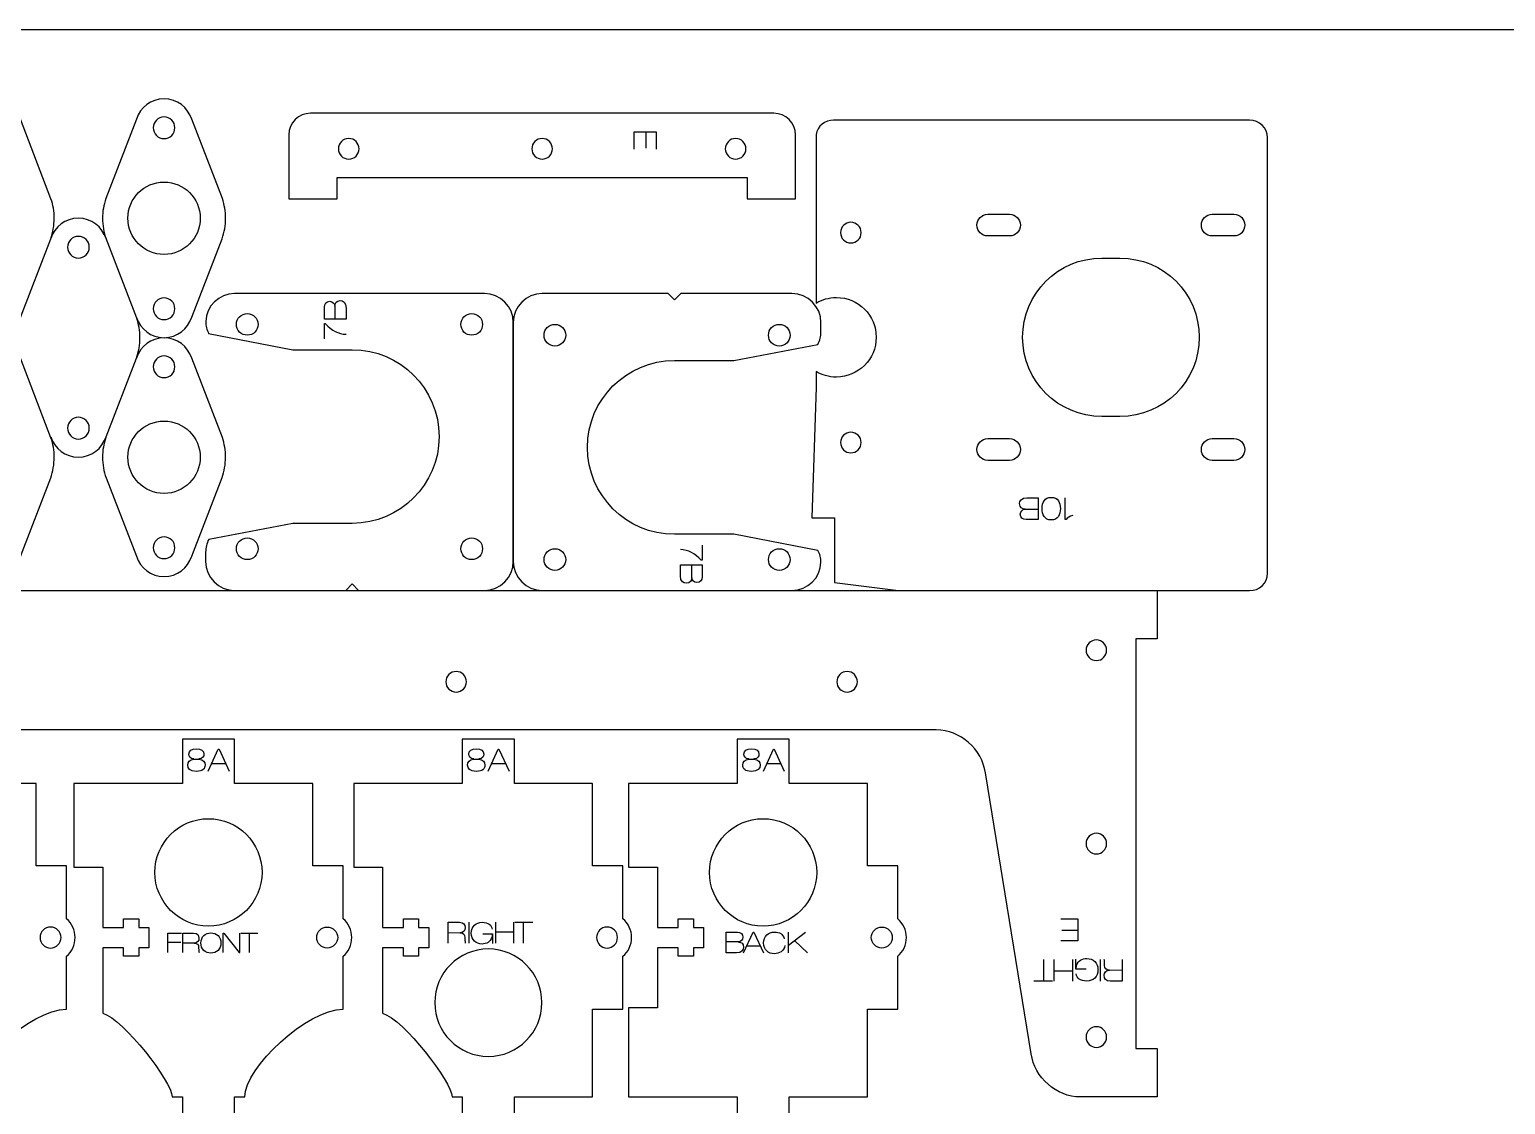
# Model space of a CAD drawing. Header units: millimetres. Extents: x 0 to 610, y -305 to 0.
# Drawn here: x 107 to 310.9, y -148.5 to 0 of the extents above; entities that cross this region are included whole.
import ezdxf

# ---------------------------------------------------------------- set-up
doc = ezdxf.new("R2010")
doc.units = ezdxf.units.MM
doc.layers.add('CUTS', color=1, linetype='Continuous', true_color=0xff0000)
doc.layers.add('TEXT', color=5, linetype='Continuous', true_color=0x0000ff)
doc.layers.add('laser bed referance', color=3, linetype='Continuous', lineweight=25, true_color=0x00ff00)

msp = doc.modelspace()

# ---------------------------------------------------------------- linework, layer by layer
at = {"layer": 'CUTS', "color": 1, "lineweight": 25, "true_color": 0xff0000}
for p, q in [((278.01, -75.12), (278.02, -14.98)), ((135.33, -77.49), (150.69, -77.49)), ((152.45, -77.49), (169.83, -77.49))]:
    msp.add_line(p, q, dxfattribs=at)
for points in [[(209.82, -11.57), (145.82, -11.57), (145.82, -11.57)], [(109.96, -23.38), (105.73, -12.4)], [(121.77, -12.38), (117.53, -23.37)], [(133.64, -23.37), (129.4, -12.39)], [(275.55, -12.51), (218.07, -12.51)], [(142.82, -14.57), (142.82, -23.39), (149.52, -23.39), (149.52, -20.44), (206.12, -20.44), (206.12, -23.39), (212.82, -23.39), (212.82, -14.57)], [(215.65, -15.15), (215.65, -37.8)], [(239.38, -25.53), (242.39, -25.53), (242.39, -25.53)], [(270.38, -25.53), (273.39, -25.53), (273.39, -25.53)], [(242.39, -28.53), (239.38, -28.53)], [(273.39, -28.53), (270.38, -28.53)], [(105.73, -39.78), (109.92, -28.91)], [(121.81, -39.87), (117.57, -28.89)], [(129.4, -39.76), (133.6, -28.9)], [(255.14, -31.58), (257.64, -31.58), (257.64, -31.58)], [(169.83, -36.49), (135.33, -36.49)], [(212.33, -36.49), (196.98, -36.49), (196.09, -37.37), (195.21, -36.49), (177.83, -36.49), (177.83, -36.49)], [(173.83, -73.49), (173.83, -40.49)], [(173.83, -40.49), (173.83, -73.49)], [(216.33, -41.74), (216.33, -40.49)], [(131.74, -42.01), (143.37, -44.24), (151.58, -44.24)], [(196.08, -45.74), (204.3, -45.74), (215.92, -43.51)], [(109.96, -56.4), (105.73, -45.42)], [(117.57, -56.27), (121.77, -45.4)], [(133.64, -56.39), (129.4, -45.41)], [(215.65, -47.25), (215.65, -49.4), (215.05, -67.48), (218.21, -67.48), (218.21, -76.39), (227.03, -77.49), (275.55, -77.49)], [(257.64, -53.48), (255.14, -53.48)], [(239.38, -56.53), (242.39, -56.53), (242.39, -56.53)], [(270.38, -56.53), (273.39, -56.53), (273.39, -56.53)], [(242.39, -59.53), (239.38, -59.53)], [(273.39, -59.53), (270.38, -59.53)], [(105.73, -72.8), (109.92, -61.94)], [(117.57, -61.94), (121.77, -72.79)], [(129.4, -72.79), (133.6, -61.92)], [(151.58, -68.24), (143.36, -68.24), (131.75, -70.47)], [(215.92, -71.97), (204.29, -69.73), (196.08, -69.74)], [(131.33, -72.23), (131.33, -73.49)], [(150.69, -77.49), (151.57, -76.6), (152.45, -77.49)], [(30.88, -77.49), (262.79, -77.49), (262.79, -84.19), (262.79, -84.19)], [(177.83, -77.49), (212.33, -77.49)], [(262.79, -84.19), (259.84, -84.19), (259.84, -140.79), (262.79, -140.79), (262.79, -147.49), (262.79, -147.49), (252.17, -147.49)], [(232.26, -96.77), (224.66, -96.77), (20.88, -96.77)], [(150.32, -122.88), (150.32, -115.56), (146.12, -115.56), (146.12, -104.16), (135.32, -104.16), (135.32, -98.06), (128.12, -98.06), (128.12, -104.16), (113.12, -104.16), (113.12, -115.76), (117.12, -115.76), (117.12, -124.06), (119.99, -124.06), (119.99, -122.86), (122.09, -122.86), (122.09, -124.06), (123.47, -124.06), (123.47, -126.87), (122.09, -126.87), (122.09, -128.06), (119.99, -128.06), (119.99, -126.87), (117.12, -126.87), (117.12, -135.93), (117.12, -135.93), (117.12, -135.93)], [(188.98, -122.88), (188.98, -115.56), (184.78, -115.56), (184.78, -104.17), (173.98, -104.17), (173.98, -98.07), (166.78, -98.07), (166.78, -104.17), (151.78, -104.17), (151.78, -115.76), (155.78, -115.76), (155.78, -124.06), (158.65, -124.06), (158.65, -122.86), (160.75, -122.86), (160.75, -124.06), (162.14, -124.06), (162.14, -126.87), (160.75, -126.87), (160.75, -128.06), (158.65, -128.06), (158.65, -126.87), (155.78, -126.87), (155.78, -135.93), (155.78, -135.93)], [(226.94, -122.88), (226.94, -115.56), (222.74, -115.56), (222.74, -104.17), (211.94, -104.17), (211.94, -98.07), (204.74, -98.07), (204.74, -104.17), (189.74, -104.17), (189.74, -115.76), (193.74, -115.76), (193.74, -124.06), (196.61, -124.06), (196.61, -122.86), (198.71, -122.86), (198.71, -124.06), (200.1, -124.06), (200.1, -126.87), (198.71, -126.87), (198.71, -128.06), (196.61, -128.06), (196.61, -126.87), (193.74, -126.87), (193.74, -135.16), (189.74, -135.16), (189.74, -147.46), (204.74, -147.46), (204.74, -153.56)], [(245.39, -141.54), (239.04, -102.72)], [(112.1, -122.88), (112.1, -115.56), (107.9, -115.56), (107.9, -104.17), (97.1, -104.17)], [(112.1, -135.36), (112.1, -128.05)], [(150.32, -135.36), (150.32, -128.05)], [(188.98, -135.36), (188.98, -128.05)], [(211.94, -153.56), (211.94, -147.46), (222.74, -147.46), (222.74, -135.36), (226.94, -135.36), (226.94, -128.05)], [(165.37, -147.47), (165.37, -147.46), (166.78, -147.46), (166.78, -153.56), (173.98, -153.56), (173.98, -147.46), (184.78, -147.46), (184.78, -135.36), (188.98, -135.36), (188.98, -135.36), (188.98, -135.36)], [(126.71, -147.47), (126.71, -147.46), (128.12, -147.46), (128.12, -153.56), (135.32, -153.56), (135.32, -147.46), (136.73, -147.46), (136.73, -147.47)]]:
    msp.add_lwpolyline(points, dxfattribs=at)
for points in [[(125.58, -9.58), (123.79, -9.58), (122.27, -10.76), (121.77, -12.38)], [(129.4, -12.39), (128.9, -10.76), (127.38, -9.58), (125.58, -9.58)], [(125.58, -12.08), (124.76, -12.08), (124.08, -12.75), (124.08, -13.58)], [(127.08, -13.58), (127.08, -12.75), (126.41, -12.08), (125.58, -12.08)], [(145.82, -11.57), (144.17, -11.57), (142.82, -12.91), (142.82, -14.57)], [(212.82, -14.57), (212.82, -12.92), (211.47, -11.57), (209.82, -11.57)], [(124.08, -13.58), (124.08, -14.4), (124.76, -15.08), (125.58, -15.08)], [(125.58, -15.08), (126.41, -15.08), (127.08, -14.4), (127.08, -13.58)], [(218.07, -12.51), (216.87, -12.51), (215.87, -13.37), (215.65, -14.51)], [(278.02, -14.98), (278.02, -13.61), (276.91, -12.51), (275.55, -12.51)], [(151.09, -15.06), (150.31, -15.06), (149.67, -15.7), (149.67, -16.48)], [(152.52, -16.48), (152.52, -15.7), (151.88, -15.06), (151.09, -15.06)], [(177.82, -15.06), (177.03, -15.06), (176.39, -15.7), (176.39, -16.48)], [(179.24, -16.48), (179.24, -15.7), (178.6, -15.06), (177.82, -15.06)], [(204.54, -15.06), (203.76, -15.06), (203.12, -15.7), (203.12, -16.48)], [(205.97, -16.48), (205.97, -15.7), (205.33, -15.06), (204.54, -15.06)], [(215.65, -14.51), (215.68, -14.66), (215.65, -14.82), (215.65, -15.15)], [(149.67, -16.48), (149.67, -17.27), (150.31, -17.91), (151.09, -17.91)], [(151.09, -17.91), (151.88, -17.91), (152.52, -17.27), (152.52, -16.48)], [(176.39, -16.48), (176.39, -17.27), (177.03, -17.91), (177.82, -17.91)], [(177.82, -17.91), (178.6, -17.91), (179.24, -17.27), (179.24, -16.48)], [(203.12, -16.48), (203.12, -17.27), (203.76, -17.91), (204.54, -17.91)], [(204.54, -17.91), (205.33, -17.91), (205.97, -17.27), (205.97, -16.48)], [(120.58, -26.08), (120.58, -23.31), (122.82, -21.08), (125.58, -21.08)], [(125.58, -21.08), (128.35, -21.08), (130.58, -23.31), (130.58, -26.08)], [(110.41, -26.09), (110.41, -25.14), (110.25, -24.23), (109.96, -23.38)], [(117.53, -23.37), (117.24, -24.22), (117.08, -25.13), (117.08, -26.08)], [(134.08, -26.08), (134.08, -25.13), (133.93, -24.22), (133.64, -23.37)], [(109.92, -28.91), (110.24, -28.03), (110.41, -27.08), (110.41, -26.09)], [(113.75, -26.08), (111.96, -26.08), (110.44, -27.26), (109.93, -28.88)], [(117.57, -28.89), (117.06, -27.26), (115.54, -26.08), (113.75, -26.08)], [(117.08, -26.08), (117.08, -27.07), (117.26, -28.03), (117.57, -28.92)], [(125.58, -31.08), (122.82, -31.08), (120.58, -28.84), (120.58, -26.08)], [(130.58, -26.08), (130.58, -28.84), (128.35, -31.08), (125.58, -31.08)], [(133.6, -28.9), (133.92, -28.02), (134.08, -27.07), (134.08, -26.08)], [(237.88, -27.03), (237.88, -26.2), (238.55, -25.53), (239.38, -25.53)], [(242.39, -25.53), (243.22, -25.53), (243.89, -26.2), (243.89, -27.03)], [(268.88, -27.03), (268.88, -26.2), (269.55, -25.53), (270.38, -25.53)], [(273.39, -25.53), (274.22, -25.53), (274.89, -26.2), (274.89, -27.03)], [(220.47, -26.64), (219.68, -26.64), (219.04, -27.28), (219.04, -28.07)], [(219.04, -28.07), (219.04, -28.86), (219.68, -29.49), (220.47, -29.49)], [(221.89, -28.07), (221.89, -27.28), (221.25, -26.64), (220.47, -26.64)], [(220.47, -29.49), (221.25, -29.49), (221.89, -28.86), (221.89, -28.07)], [(239.38, -28.53), (238.55, -28.53), (237.88, -27.85), (237.88, -27.03)], [(243.89, -27.03), (243.89, -27.85), (243.22, -28.53), (242.39, -28.53)], [(270.38, -28.53), (269.55, -28.53), (268.88, -27.85), (268.88, -27.03)], [(274.89, -27.03), (274.89, -27.85), (274.22, -28.53), (273.39, -28.53)], [(113.75, -28.58), (112.92, -28.58), (112.25, -29.25), (112.25, -30.08)], [(112.25, -30.08), (112.25, -30.91), (112.92, -31.58), (113.75, -31.58)], [(115.25, -30.08), (115.25, -29.25), (114.58, -28.58), (113.75, -28.58)], [(113.75, -31.58), (114.58, -31.58), (115.25, -30.91), (115.25, -30.08)], [(244.19, -42.53), (244.19, -36.48), (249.09, -31.58), (255.14, -31.58)], [(257.64, -31.58), (263.69, -31.58), (268.59, -36.48), (268.59, -42.53)], [(135.33, -36.49), (133.17, -36.49), (131.41, -38.21), (131.34, -40.36)], [(173.83, -40.49), (173.83, -38.28), (172.04, -36.49), (169.83, -36.49)], [(177.83, -36.49), (175.62, -36.49), (173.83, -38.28), (173.83, -40.49)], [(216.33, -40.49), (216.33, -38.28), (214.54, -36.49), (212.33, -36.49)], [(125.58, -37.08), (124.76, -37.08), (124.08, -37.75), (124.08, -38.58)], [(124.08, -38.58), (124.08, -39.4), (124.76, -40.08), (125.58, -40.08)], [(127.08, -38.58), (127.08, -37.75), (126.41, -37.08), (125.58, -37.08)], [(125.58, -40.08), (126.41, -40.08), (127.08, -39.4), (127.08, -38.58)], [(215.65, -37.8), (216.47, -37.31), (217.43, -37.03), (218.46, -37.03)], [(218.46, -37.03), (221.49, -37.03), (223.96, -39.49), (223.96, -42.53)], [(121.77, -39.77), (122.27, -41.4), (123.79, -42.58), (125.58, -42.58)], [(122.25, -42.58), (122.25, -41.63), (122.09, -40.72), (121.81, -39.87)], [(125.58, -42.58), (127.38, -42.58), (128.9, -41.39), (129.4, -39.76)], [(131.34, -40.36), (131.36, -40.95), (131.5, -41.51), (131.74, -42.01)], [(135.58, -40.74), (135.58, -39.91), (136.25, -39.24), (137.08, -39.24)], [(137.08, -42.24), (136.25, -42.24), (135.58, -41.57), (135.58, -40.74)], [(137.08, -39.24), (137.91, -39.24), (138.58, -39.91), (138.58, -40.74)], [(138.58, -40.74), (138.58, -41.57), (137.91, -42.24), (137.08, -42.24)], [(166.58, -40.74), (166.58, -39.91), (167.25, -39.24), (168.08, -39.24)], [(168.08, -42.24), (167.25, -42.24), (166.58, -41.57), (166.58, -40.74)], [(168.08, -39.24), (168.91, -39.24), (169.58, -39.91), (169.58, -40.74)], [(169.58, -40.74), (169.58, -41.57), (168.91, -42.24), (168.08, -42.24)], [(178.08, -42.24), (178.08, -41.41), (178.75, -40.74), (179.58, -40.74)], [(179.58, -40.74), (180.41, -40.74), (181.08, -41.41), (181.08, -42.24)], [(209.08, -42.24), (209.08, -41.41), (209.75, -40.74), (210.58, -40.74)], [(210.58, -40.74), (211.41, -40.74), (212.08, -41.41), (212.08, -42.24)], [(121.77, -45.4), (122.08, -44.52), (122.25, -43.57), (122.25, -42.58)], [(125.58, -42.6), (123.79, -42.6), (122.27, -43.78), (121.77, -45.4)], [(129.4, -45.41), (128.9, -43.78), (127.38, -42.6), (125.58, -42.6)], [(179.58, -43.74), (178.75, -43.74), (178.08, -43.07), (178.08, -42.24)], [(181.08, -42.24), (181.08, -43.07), (180.41, -43.74), (179.58, -43.74)], [(210.58, -43.74), (209.75, -43.74), (209.08, -43.07), (209.08, -42.24)], [(212.08, -42.24), (212.08, -43.07), (211.41, -43.74), (210.58, -43.74)], [(215.92, -43.51), (216.18, -42.98), (216.33, -42.38), (216.33, -41.74)], [(223.96, -42.53), (223.96, -45.56), (221.49, -48.03), (218.46, -48.03)], [(255.14, -53.48), (249.09, -53.48), (244.19, -48.57), (244.19, -42.53)], [(268.59, -42.53), (268.59, -48.57), (263.68, -53.48), (257.64, -53.48)], [(151.58, -44.24), (158.21, -44.24), (163.58, -49.61), (163.58, -56.24)], [(125.58, -45.1), (124.76, -45.1), (124.08, -45.77), (124.08, -46.6)], [(124.08, -46.6), (124.08, -47.43), (124.76, -48.1), (125.58, -48.1)], [(127.08, -46.6), (127.08, -45.77), (126.41, -45.1), (125.58, -45.1)], [(125.58, -48.1), (126.41, -48.1), (127.08, -47.43), (127.08, -46.6)], [(184.08, -57.74), (184.08, -51.11), (189.46, -45.74), (196.08, -45.74)], [(218.46, -48.03), (217.43, -48.03), (216.47, -47.74), (215.65, -47.25)], [(113.75, -53.58), (112.92, -53.58), (112.25, -54.25), (112.25, -55.08)], [(115.25, -55.08), (115.25, -54.25), (114.58, -53.58), (113.75, -53.58)], [(120.58, -59.1), (120.58, -56.34), (122.82, -54.1), (125.58, -54.1)], [(125.58, -54.1), (128.35, -54.1), (130.58, -56.34), (130.58, -59.1)], [(109.93, -56.27), (110.44, -57.9), (111.96, -59.08), (113.75, -59.08)], [(110.41, -59.11), (110.41, -58.16), (110.25, -57.25), (109.96, -56.4)], [(112.25, -55.08), (112.25, -55.9), (112.92, -56.58), (113.75, -56.58)], [(113.75, -56.58), (114.58, -56.58), (115.25, -55.9), (115.25, -55.08)], [(113.75, -59.08), (115.54, -59.08), (117.06, -57.89), (117.57, -56.27)], [(117.53, -56.39), (117.24, -57.24), (117.08, -58.15), (117.08, -59.1)], [(134.08, -59.1), (134.08, -58.15), (133.93, -57.24), (133.64, -56.39)], [(163.58, -56.24), (163.58, -62.87), (158.21, -68.24), (151.58, -68.24)], [(220.47, -55.65), (219.68, -55.65), (219.04, -56.28), (219.04, -57.07)], [(219.04, -57.07), (219.04, -57.86), (219.68, -58.49), (220.47, -58.49)], [(221.89, -57.07), (221.89, -56.28), (221.25, -55.65), (220.47, -55.65)], [(220.47, -58.49), (221.25, -58.49), (221.89, -57.86), (221.89, -57.07)], [(237.88, -58.03), (237.88, -57.2), (238.55, -56.53), (239.38, -56.53)], [(242.39, -56.53), (243.22, -56.53), (243.89, -57.2), (243.89, -58.03)], [(268.88, -58.03), (268.88, -57.2), (269.55, -56.53), (270.38, -56.53)], [(273.39, -56.53), (274.22, -56.53), (274.89, -57.2), (274.89, -58.03)], [(109.92, -61.94), (110.24, -61.05), (110.41, -60.1), (110.41, -59.11)], [(117.08, -59.1), (117.08, -60.1), (117.26, -61.05), (117.57, -61.94)], [(125.58, -64.1), (122.82, -64.1), (120.58, -61.86), (120.58, -59.1)], [(130.58, -59.1), (130.58, -61.86), (128.35, -64.1), (125.58, -64.1)], [(133.6, -61.92), (133.91, -61.04), (134.08, -60.09), (134.08, -59.1)], [(196.08, -69.74), (189.46, -69.74), (184.08, -64.36), (184.08, -57.74)], [(239.38, -59.53), (238.55, -59.53), (237.88, -58.85), (237.88, -58.03)], [(243.89, -58.03), (243.89, -58.85), (243.22, -59.53), (242.39, -59.53)], [(270.38, -59.53), (269.55, -59.53), (268.88, -58.85), (268.88, -58.03)], [(274.89, -58.03), (274.89, -58.85), (274.22, -59.53), (273.39, -59.53)], [(125.58, -70.1), (124.76, -70.1), (124.08, -70.77), (124.08, -71.6)], [(127.08, -71.6), (127.08, -70.77), (126.41, -70.1), (125.58, -70.1)], [(131.75, -70.47), (131.48, -71), (131.33, -71.6), (131.33, -72.23)], [(135.58, -71.74), (135.58, -70.91), (136.25, -70.24), (137.08, -70.24)], [(137.08, -70.24), (137.91, -70.24), (138.58, -70.91), (138.58, -71.74)], [(166.58, -71.74), (166.58, -70.91), (167.25, -70.24), (168.08, -70.24)], [(168.08, -70.24), (168.91, -70.24), (169.58, -70.91), (169.58, -71.74)], [(121.77, -72.79), (122.27, -74.42), (123.79, -75.6), (125.58, -75.6)], [(124.08, -71.6), (124.08, -72.43), (124.76, -73.1), (125.58, -73.1)], [(125.58, -73.1), (126.41, -73.1), (127.08, -72.43), (127.08, -71.6)], [(125.58, -75.6), (127.38, -75.6), (128.9, -74.42), (129.4, -72.79)], [(137.08, -73.24), (136.25, -73.24), (135.58, -72.57), (135.58, -71.74)], [(138.58, -71.74), (138.58, -72.57), (137.91, -73.24), (137.08, -73.24)], [(168.08, -73.24), (167.25, -73.24), (166.58, -72.57), (166.58, -71.74)], [(169.58, -71.74), (169.58, -72.57), (168.91, -73.24), (168.08, -73.24)], [(178.08, -73.24), (178.08, -72.41), (178.75, -71.74), (179.58, -71.74)], [(179.58, -74.74), (178.75, -74.74), (178.08, -74.07), (178.08, -73.24)], [(179.58, -71.74), (180.41, -71.74), (181.08, -72.41), (181.08, -73.24)], [(181.08, -73.24), (181.08, -74.07), (180.41, -74.74), (179.58, -74.74)], [(209.08, -73.24), (209.08, -72.41), (209.75, -71.74), (210.58, -71.74)], [(210.58, -74.74), (209.75, -74.74), (209.08, -74.07), (209.08, -73.24)], [(210.58, -71.74), (211.41, -71.74), (212.08, -72.41), (212.08, -73.24)], [(212.08, -73.24), (212.08, -74.07), (211.41, -74.74), (210.58, -74.74)], [(216.33, -73.62), (216.31, -73.03), (216.17, -72.47), (215.92, -71.97)], [(131.33, -73.49), (131.33, -75.7), (133.12, -77.49), (135.33, -77.49)], [(169.83, -77.49), (172.04, -77.49), (173.83, -75.7), (173.83, -73.49)], [(173.83, -73.49), (173.83, -75.7), (175.62, -77.49), (177.83, -77.49)], [(212.33, -77.49), (214.5, -77.49), (216.26, -75.77), (216.33, -73.62)], [(275.55, -77.49), (276.91, -77.59), (278.01, -76.48), (278.01, -75.12)], [(254.38, -84.34), (253.59, -84.34), (252.95, -84.98), (252.95, -85.76)], [(255.8, -85.76), (255.8, -84.98), (255.17, -84.34), (254.38, -84.34)], [(252.95, -85.76), (252.95, -86.55), (253.59, -87.19), (254.38, -87.19)], [(254.38, -87.19), (255.17, -87.19), (255.8, -86.55), (255.8, -85.76)], [(165.93, -88.7), (165.15, -88.7), (164.51, -89.34), (164.51, -90.13)], [(167.36, -90.13), (167.36, -89.34), (166.72, -88.7), (165.93, -88.7)], [(219.94, -88.7), (219.15, -88.7), (218.52, -89.34), (218.52, -90.13)], [(221.37, -90.13), (221.37, -89.34), (220.73, -88.7), (219.94, -88.7)], [(164.51, -90.13), (164.51, -90.91), (165.15, -91.55), (165.93, -91.55)], [(165.93, -91.55), (166.72, -91.55), (167.36, -90.91), (167.36, -90.13)], [(218.52, -90.13), (218.52, -90.91), (219.15, -91.55), (219.94, -91.55)], [(219.94, -91.55), (220.73, -91.55), (221.37, -90.91), (221.37, -90.13)], [(239.04, -102.72), (238.61, -99.45), (235.56, -96.77), (232.26, -96.77)], [(124.32, -116.46), (124.32, -112.36), (127.63, -109.04), (131.72, -109.04)], [(131.72, -109.04), (135.81, -109.04), (139.12, -112.36), (139.12, -116.46)], [(200.94, -116.46), (200.94, -112.36), (204.26, -109.04), (208.34, -109.04)], [(208.34, -109.04), (212.43, -109.04), (215.74, -112.36), (215.74, -116.46)], [(254.38, -111.06), (253.59, -111.06), (252.95, -111.7), (252.95, -112.49)], [(255.8, -112.49), (255.8, -111.7), (255.17, -111.06), (254.38, -111.06)], [(252.95, -112.49), (252.95, -113.27), (253.59, -113.91), (254.38, -113.91)], [(254.38, -113.91), (255.17, -113.91), (255.8, -113.27), (255.8, -112.49)], [(131.72, -123.89), (127.63, -123.89), (124.32, -120.56), (124.32, -116.46)], [(139.12, -116.46), (139.12, -120.56), (135.81, -123.89), (131.72, -123.89)], [(208.34, -123.89), (204.26, -123.89), (200.94, -120.57), (200.94, -116.46)], [(215.74, -116.46), (215.74, -120.57), (212.43, -123.89), (208.34, -123.89)], [(109.9, -124.01), (109.1, -124.01), (108.45, -124.66), (108.45, -125.46)], [(111.35, -125.46), (111.35, -124.66), (110.7, -124.01), (109.9, -124.01)], [(113.29, -125.46), (113.29, -124.43), (112.83, -123.5), (112.1, -122.88)], [(146.67, -125.46), (146.67, -124.66), (147.32, -124.01), (148.12, -124.01)], [(148.12, -124.01), (148.92, -124.01), (149.57, -124.66), (149.57, -125.46)], [(151.52, -125.46), (151.52, -124.43), (151.05, -123.5), (150.32, -122.88)], [(186.78, -124.01), (185.98, -124.01), (185.33, -124.66), (185.33, -125.46)], [(188.23, -125.46), (188.23, -124.66), (187.58, -124.01), (186.78, -124.01)], [(190.18, -125.46), (190.18, -124.43), (189.71, -123.5), (188.98, -122.88)], [(223.29, -125.46), (223.29, -124.66), (223.94, -124.01), (224.74, -124.01)], [(224.74, -124.01), (225.54, -124.01), (226.19, -124.66), (226.19, -125.46)], [(228.14, -125.46), (228.14, -124.43), (227.67, -123.5), (226.94, -122.88)], [(108.45, -125.46), (108.45, -126.27), (109.1, -126.91), (109.9, -126.91)], [(109.9, -126.91), (110.7, -126.91), (111.35, -126.27), (111.35, -125.46)], [(112.1, -128.05), (112.83, -127.43), (113.29, -126.5), (113.29, -125.46)], [(148.12, -126.91), (147.32, -126.91), (146.67, -126.27), (146.67, -125.46)], [(149.57, -125.46), (149.57, -126.27), (148.92, -126.91), (148.12, -126.91)], [(150.32, -128.05), (151.05, -127.43), (151.52, -126.5), (151.52, -125.46)], [(185.33, -125.46), (185.33, -126.27), (185.98, -126.91), (186.78, -126.91)], [(186.78, -126.91), (187.58, -126.91), (188.23, -126.27), (188.23, -125.46)], [(188.98, -128.05), (189.71, -127.43), (190.18, -126.5), (190.18, -125.46)], [(224.74, -126.91), (223.94, -126.91), (223.29, -126.27), (223.29, -125.46)], [(226.19, -125.46), (226.19, -126.27), (225.54, -126.91), (224.74, -126.91)], [(226.94, -128.05), (227.67, -127.43), (228.14, -126.5), (228.14, -125.46)], [(170.38, -127.04), (166.29, -127.04), (162.98, -130.36), (162.98, -134.46)], [(177.78, -134.46), (177.78, -130.36), (174.47, -127.04), (170.38, -127.04)], [(162.98, -134.46), (162.98, -138.56), (166.29, -141.89), (170.38, -141.89)], [(170.38, -141.89), (174.47, -141.89), (177.78, -138.56), (177.78, -134.46)], [(98.51, -147.47), (98.51, -143.45), (107.15, -135.36), (112.1, -135.36)], [(117.12, -135.93), (120.01, -136.75), (126.71, -145.48), (126.71, -147.47)], [(136.73, -147.47), (136.73, -143.45), (145.37, -135.36), (150.32, -135.36)], [(155.78, -135.93), (158.68, -136.75), (165.37, -145.48), (165.37, -147.47)], [(254.38, -137.79), (253.59, -137.79), (252.95, -138.43), (252.95, -139.21)], [(255.8, -139.21), (255.8, -138.43), (255.17, -137.79), (254.38, -137.79)], [(252.95, -139.21), (252.95, -140), (253.59, -140.64), (254.38, -140.64)], [(254.38, -140.64), (255.17, -140.64), (255.8, -140), (255.8, -139.21)], [(252.17, -147.49), (248.87, -147.49), (245.82, -144.81), (245.39, -141.54)]]:
    msp.add_open_spline(points, degree=3, dxfattribs=at)
at = {"layer": 'laser bed referance'}
for q in [(304.8, 0), (609.6, 0)]:
    msp.add_line((0, 0), q, dxfattribs=at)
at = {"layer": 'TEXT', "color": 5, "true_color": 0x0000ff}
for points in [[(190.53, -16.53), (190.53, -14.16), (193.55, -14.16), (193.55, -16.51)], [(192.15, -14.16), (192.15, -16.41)], [(147.73, -40.01), (147.73, -38.37)], [(150.75, -38.48), (150.75, -40.01), (147.73, -40.01), (147.73, -40.01)], [(149.17, -38.22), (149.17, -40.01)], [(149.17, -38.22), (149.17, -38.22)], [(147.75, -42.75), (147.75, -40.64), (147.86, -40.64)], [(244.79, -64.69), (246.32, -64.69), (246.32, -67.71), (246.32, -67.71)], [(250.2, -67.69), (250.08, -67.69), (250.08, -64.71)], [(244.54, -66.27), (246.32, -66.27)], [(244.54, -66.28), (244.54, -66.27)], [(246.32, -67.71), (244.68, -67.71)], [(199.91, -71.23), (199.91, -73.34), (199.8, -73.34)], [(196.91, -75.5), (196.91, -73.97), (199.93, -73.97), (199.93, -73.97)], [(198.49, -75.75), (198.5, -73.97)], [(199.93, -73.97), (199.93, -75.61)], [(198.5, -75.75), (198.49, -75.75)], [(131.69, -102.47), (133.08, -99.45), (133.19, -99.45), (134.58, -102.47)], [(170.36, -102.47), (171.74, -99.45), (171.85, -99.45), (173.24, -102.47)], [(208.38, -102.47), (209.77, -99.45), (209.88, -99.45), (211.27, -102.47)], [(129.71, -100.8), (129.71, -100.79)], [(129.71, -100.8), (130.4, -100.8)], [(130.4, -100.79), (130.4, -100.8)], [(134.12, -101.47), (132.15, -101.47)], [(168.37, -100.8), (168.37, -100.79)], [(168.37, -100.8), (169.06, -100.8)], [(169.06, -100.79), (169.06, -100.8)], [(172.78, -101.47), (170.81, -101.47)], [(206.39, -100.8), (206.39, -100.79)], [(206.39, -100.8), (207.08, -100.8)], [(207.08, -100.79), (207.08, -100.8)], [(210.81, -101.47), (208.83, -101.47)], [(164.82, -126.23), (164.82, -123.36), (166.4, -123.36)], [(167.67, -123.36), (167.67, -126.23)], [(171.41, -126.23), (171.41, -123.36)], [(173.87, -123.36), (173.87, -126.23)], [(174.06, -123.36), (176.54, -123.36)], [(175.26, -126.23), (175.26, -123.38)], [(249.46, -122.88), (251.84, -122.88), (251.84, -125.9), (249.49, -125.9)], [(126.12, -127.55), (126.12, -124.88), (128, -124.88)], [(126.12, -126.12), (127.89, -126.12)], [(128.19, -127.55), (128.19, -124.88), (129.67, -124.88)], [(129.77, -126.24), (129.76, -126.25), (128.19, -126.26)], [(133.76, -127.55), (133.76, -124.88), (133.86, -124.88), (135.97, -127.55), (136.05, -127.55), (136.05, -124.88)], [(136.21, -124.88), (138.52, -124.88)], [(137.37, -127.55), (137.37, -124.88)], [(166.51, -124.82), (166.5, -124.83), (164.82, -124.84)], [(169.62, -124.95), (170.97, -124.95), (170.97, -126.29)], [(171.41, -124.69), (173.87, -124.69)], [(203.23, -124.71), (204.79, -124.71)], [(204.68, -127.59), (203.23, -127.59), (203.23, -124.71), (203.23, -124.71)], [(204.92, -126.08), (203.23, -126.08)], [(204.92, -126.08), (204.92, -126.09)], [(205.65, -127.59), (206.97, -124.71), (207.07, -124.71), (208.39, -127.59)], [(211.83, -126.52), (214.19, -124.71)], [(211.83, -127.59), (211.83, -124.71)], [(212.7, -125.85), (214.46, -127.59)], [(251.84, -124.5), (249.59, -124.5)], [(207.95, -126.64), (206.08, -126.64)], [(252.95, -129.83), (251.54, -129.83), (251.54, -128.43)], [(247.08, -128.49), (247.08, -131.45)], [(248.53, -131.48), (248.53, -128.49)], [(251.09, -130.09), (248.53, -130.09)], [(251.09, -128.49), (251.09, -131.48)], [(254.97, -131.48), (254.97, -128.49)], [(256.18, -129.95), (257.93, -129.94)], [(256.18, -129.95), (256.18, -129.95)], [(257.93, -128.49), (257.93, -131.48), (256.29, -131.48)], [(248.32, -131.48), (245.75, -131.48)]]:
    msp.add_lwpolyline(points, dxfattribs=at)
for points in [[(147.73, -38.37), (147.73, -37.89), (147.99, -37.55), (148.48, -37.55)], [(148.48, -37.55), (148.84, -37.55), (149.18, -37.87), (149.17, -38.22)], [(149.17, -38.22), (149.19, -37.83), (149.4, -37.46), (149.93, -37.46)], [(149.93, -37.46), (150.28, -37.46), (150.75, -37.69), (150.75, -38.48)], [(147.86, -40.64), (148.72, -41.61), (149.71, -42.07), (150.73, -42.11)], [(243.78, -65.51), (243.78, -65.16), (244, -64.69), (244.79, -64.69)], [(246.88, -66.2), (246.88, -65.36), (247.21, -64.64), (248.15, -64.64)], [(248.15, -64.64), (249.08, -64.64), (249.41, -65.36), (249.41, -66.2)], [(244.54, -66.27), (244.14, -66.25), (243.78, -66.04), (243.78, -65.51)], [(243.87, -66.96), (243.87, -66.61), (244.18, -66.27), (244.54, -66.28)], [(244.68, -67.71), (244.2, -67.71), (243.87, -67.45), (243.87, -66.96)], [(248.15, -67.76), (247.21, -67.76), (246.88, -67.04), (246.88, -66.2)], [(249.41, -66.2), (249.41, -67.04), (249.08, -67.76), (248.15, -67.76)], [(251.14, -67.13), (250.68, -67.24), (250.37, -67.48), (250.2, -67.69)], [(199.8, -73.34), (198.95, -72.36), (197.96, -71.91), (196.93, -71.86)], [(197.73, -76.51), (197.38, -76.51), (196.91, -76.29), (196.91, -75.5)], [(198.49, -75.75), (198.47, -76.15), (198.26, -76.51), (197.73, -76.51)], [(199.18, -76.42), (198.83, -76.42), (198.49, -76.11), (198.5, -75.75)], [(199.93, -75.61), (199.93, -76.09), (199.67, -76.42), (199.18, -76.42)], [(129.02, -100.14), (129.02, -99.65), (129.38, -99.4), (130.05, -99.4)], [(130.05, -99.4), (130.72, -99.4), (131.09, -99.65), (131.09, -100.14)], [(167.68, -100.14), (167.68, -99.65), (168.04, -99.4), (168.71, -99.4)], [(168.71, -99.4), (169.38, -99.4), (169.75, -99.65), (169.75, -100.14)], [(205.7, -100.14), (205.7, -99.65), (206.07, -99.4), (206.74, -99.4)], [(206.74, -99.4), (207.4, -99.4), (207.77, -99.65), (207.77, -100.14)], [(128.86, -101.66), (128.86, -101.18), (129.11, -100.86), (129.71, -100.8)], [(130.05, -102.51), (129.15, -102.51), (128.86, -102.12), (128.86, -101.66)], [(129.71, -100.79), (129.17, -100.76), (129.02, -100.39), (129.02, -100.14)], [(131.25, -101.66), (131.25, -102.12), (130.95, -102.51), (130.05, -102.51)], [(131.09, -100.14), (131.09, -100.39), (130.93, -100.76), (130.4, -100.79)], [(130.4, -100.8), (131, -100.86), (131.25, -101.18), (131.25, -101.66)], [(167.52, -101.66), (167.52, -101.18), (167.77, -100.86), (168.37, -100.8)], [(168.71, -102.51), (167.82, -102.51), (167.52, -102.12), (167.52, -101.66)], [(168.37, -100.79), (167.83, -100.76), (167.68, -100.39), (167.68, -100.14)], [(169.91, -101.66), (169.91, -102.12), (169.61, -102.51), (168.71, -102.51)], [(169.75, -100.14), (169.75, -100.39), (169.59, -100.76), (169.06, -100.79)], [(169.06, -100.8), (169.66, -100.86), (169.91, -101.18), (169.91, -101.66)], [(205.54, -101.66), (205.54, -101.18), (205.79, -100.86), (206.39, -100.8)], [(206.74, -102.51), (205.84, -102.51), (205.54, -102.12), (205.54, -101.66)], [(206.39, -100.79), (205.86, -100.76), (205.7, -100.39), (205.7, -100.14)], [(207.93, -101.66), (207.93, -102.12), (207.63, -102.51), (206.74, -102.51)], [(207.77, -100.14), (207.77, -100.39), (207.62, -100.76), (207.08, -100.79)], [(207.08, -100.8), (207.68, -100.86), (207.93, -101.18), (207.93, -101.66)], [(166.4, -123.36), (166.97, -123.36), (167.19, -123.63), (167.19, -124.14)], [(167.19, -124.14), (167.19, -124.41), (167.01, -124.8), (166.51, -124.82)], [(168.02, -124.86), (168.02, -123.91), (168.69, -123.36), (169.51, -123.36)], [(169.51, -123.36), (170.41, -123.36), (170.82, -123.75), (170.92, -124.31)], [(129.67, -124.88), (130.2, -124.88), (130.4, -125.13), (130.4, -125.61)], [(129.76, -126.25), (130.18, -126.26), (130.36, -126.45), (130.36, -126.81)], [(130.4, -125.61), (130.4, -125.86), (130.23, -126.22), (129.77, -126.24)], [(130.67, -126.21), (130.67, -125.33), (131.3, -124.82), (132.06, -124.82)], [(132.06, -127.61), (131.29, -127.61), (130.67, -127.1), (130.67, -126.21)], [(132.06, -124.82), (132.82, -124.82), (133.45, -125.33), (133.45, -126.21)], [(133.45, -126.21), (133.45, -127.1), (132.82, -127.61), (132.06, -127.61)], [(166.5, -124.83), (166.95, -124.84), (167.14, -125.04), (167.14, -125.44)], [(167.14, -125.44), (167.14, -125.54), (167.15, -126.11), (167.2, -126.23)], [(169.51, -126.36), (168.69, -126.36), (168.02, -125.81), (168.02, -124.86)], [(170.87, -125.43), (170.67, -126.09), (170.11, -126.36), (169.51, -126.36)], [(170.97, -124.95), (170.92, -125.28), (170.87, -125.43), (170.87, -125.43)], [(204.79, -124.71), (205.24, -124.71), (205.56, -124.96), (205.56, -125.43)], [(205.56, -125.43), (205.56, -125.76), (205.26, -126.09), (204.92, -126.08)], [(204.92, -126.09), (205.3, -126.1), (205.65, -126.3), (205.65, -126.81)], [(208.4, -126.21), (208.4, -125.27), (209.07, -124.71), (209.89, -124.71)], [(209.89, -127.71), (209.07, -127.71), (208.4, -127.16), (208.4, -126.21)], [(209.89, -124.71), (210.57, -124.71), (211.11, -124.99), (211.26, -125.62)], [(130.36, -126.81), (130.36, -126.91), (130.36, -127.44), (130.42, -127.55)], [(205.65, -126.81), (205.65, -127.14), (205.43, -127.59), (204.68, -127.59)], [(211.33, -126.56), (211.25, -127.33), (210.56, -127.71), (209.89, -127.71)], [(251.65, -129.33), (251.85, -128.64), (252.43, -128.36), (253.06, -128.36)], [(253.06, -128.36), (253.91, -128.36), (254.6, -128.93), (254.6, -129.92)], [(251.54, -129.83), (251.59, -129.48), (251.65, -129.33), (251.65, -129.33)], [(253.06, -131.48), (252.12, -131.48), (251.69, -131.07), (251.59, -130.49)], [(254.6, -129.92), (254.6, -130.91), (253.91, -131.48), (253.06, -131.48)], [(255.52, -129.32), (255.52, -129.21), (255.51, -128.62), (255.46, -128.49)], [(255.47, -130.67), (255.47, -130.38), (255.66, -129.98), (256.18, -129.95)], [(256.18, -129.95), (255.72, -129.94), (255.52, -129.73), (255.52, -129.32)], [(256.29, -131.48), (255.69, -131.48), (255.47, -131.2), (255.47, -130.67)]]:
    msp.add_open_spline(points, degree=3, dxfattribs=at)

doc.saveas('drawing.dxf')
